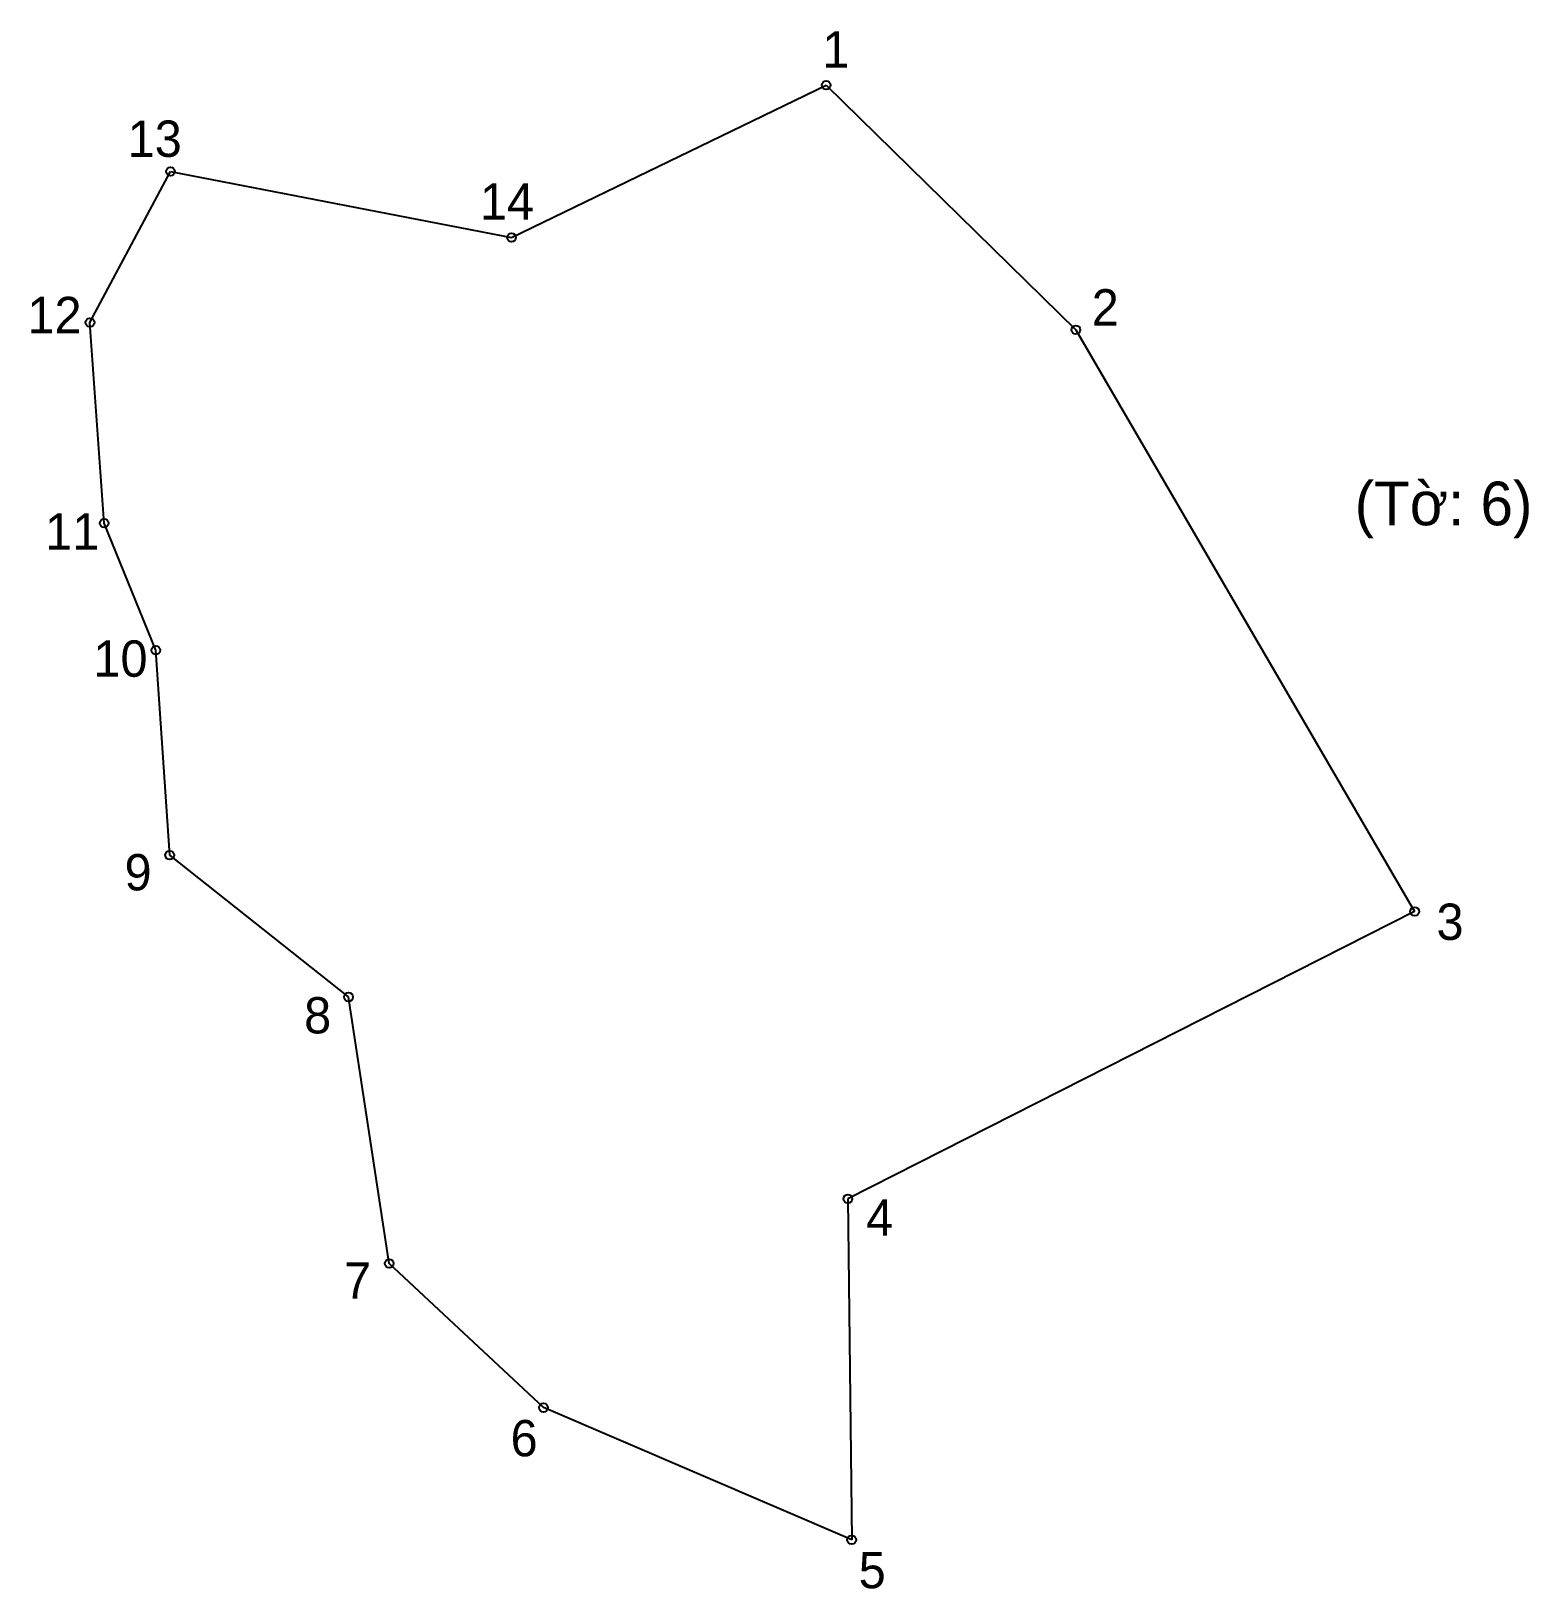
# Model space of a CAD drawing. Extents: x 547376 to 547497, y 1825244 to 1825370.
import ezdxf

# ---------------------------------------------------------------- set-up
doc = ezdxf.new("R2010")
doc.units = 0
for name, color, linetype in [('CanhThua', 7, 'Continuous'), ('MocDinhThua', 7, 'Continuous'), ('NhanTuCan', 7, 'Continuous'), ('SoHieuDinhThua', 7, 'Continuous')]:
    doc.layers.add(name, color=color, linetype=linetype)

msp = doc.modelspace()

# ---------------------------------------------------------------- linework, layer by layer
at = {"layer": 'CanhThua'}
for p, q in [((547414.75, 1825353.17), (547440.2, 1825365.5)), ((547440.2, 1825365.5), (547460.42, 1825345.71)), ((547380.63, 1825346.29), (547387.14, 1825358.52)), ((547387.14, 1825358.52), (547414.75, 1825353.17)), ((547381.78, 1825330.05), (547380.63, 1825346.29)), ((547460.42, 1825345.71), (547487.83, 1825298.63)), ((547385.96, 1825319.76), (547381.78, 1825330.05)), ((547387.08, 1825303.17), (547385.96, 1825319.76)), ((547401.56, 1825291.7), (547387.08, 1825303.17)), ((547487.83, 1825298.63), (547441.97, 1825275.37)), ((547404.85, 1825270.13), (547401.56, 1825291.7)), ((547441.97, 1825275.37), (547442.27, 1825247.76)), ((547417.33, 1825258.46), (547404.85, 1825270.13)), ((547442.27, 1825247.76), (547417.33, 1825258.46))]:
    msp.add_line(p, q, dxfattribs=at)
at = {"layer": 'MocDinhThua'}
for centre in [(547440.2, 1825365.5), (547387.14, 1825358.52), (547414.75, 1825353.17), (547380.63, 1825346.29), (547460.42, 1825345.71), (547381.78, 1825330.05), (547385.96, 1825319.76), (547387.08, 1825303.17), (547487.83, 1825298.63), (547401.56, 1825291.7), (547441.97, 1825275.37), (547404.85, 1825270.13), (547417.33, 1825258.46), (547442.27, 1825247.76)]:
    msp.add_circle(centre, 0.353, dxfattribs=at)

# ---------------------------------------------------------------- texts
at = {"layer": 'NhanTuCan'}
msp.add_text('(Tờ: 6)', height=3.532, dxfattribs=at).set_placement((547482.98, 1825329.88))
at = {"layer": 'SoHieuDinhThua'}
for s, height, p in [('1', 2.94, (547439.9, 1825366.93)), ('13', 2.944, (547383.68, 1825359.7)), ('14', 2.944, (547412.18, 1825354.62)), ('2', 2.94, (547461.7, 1825346.05)), ('12', 2.944, (547375.57, 1825345.43)), ('11', 2.944, (547377, 1825327.91)), ('10', 2.944, (547380.91, 1825317.62)), ('9', 2.94, (547383.43, 1825300.33)), ('3', 2.94, (547489.6, 1825296.32)), ('8', 2.94, (547397.96, 1825288.75)), ('4', 2.94, (547443.44, 1825272.37)), ('7', 2.94, (547401.19, 1825267.28)), ('6', 2.94, (547414.67, 1825254.52)), ('5', 2.94, (547442.84, 1825243.84))]:
    msp.add_text(s, height=height, dxfattribs=at).set_placement(p)

doc.saveas('drawing.dxf')
